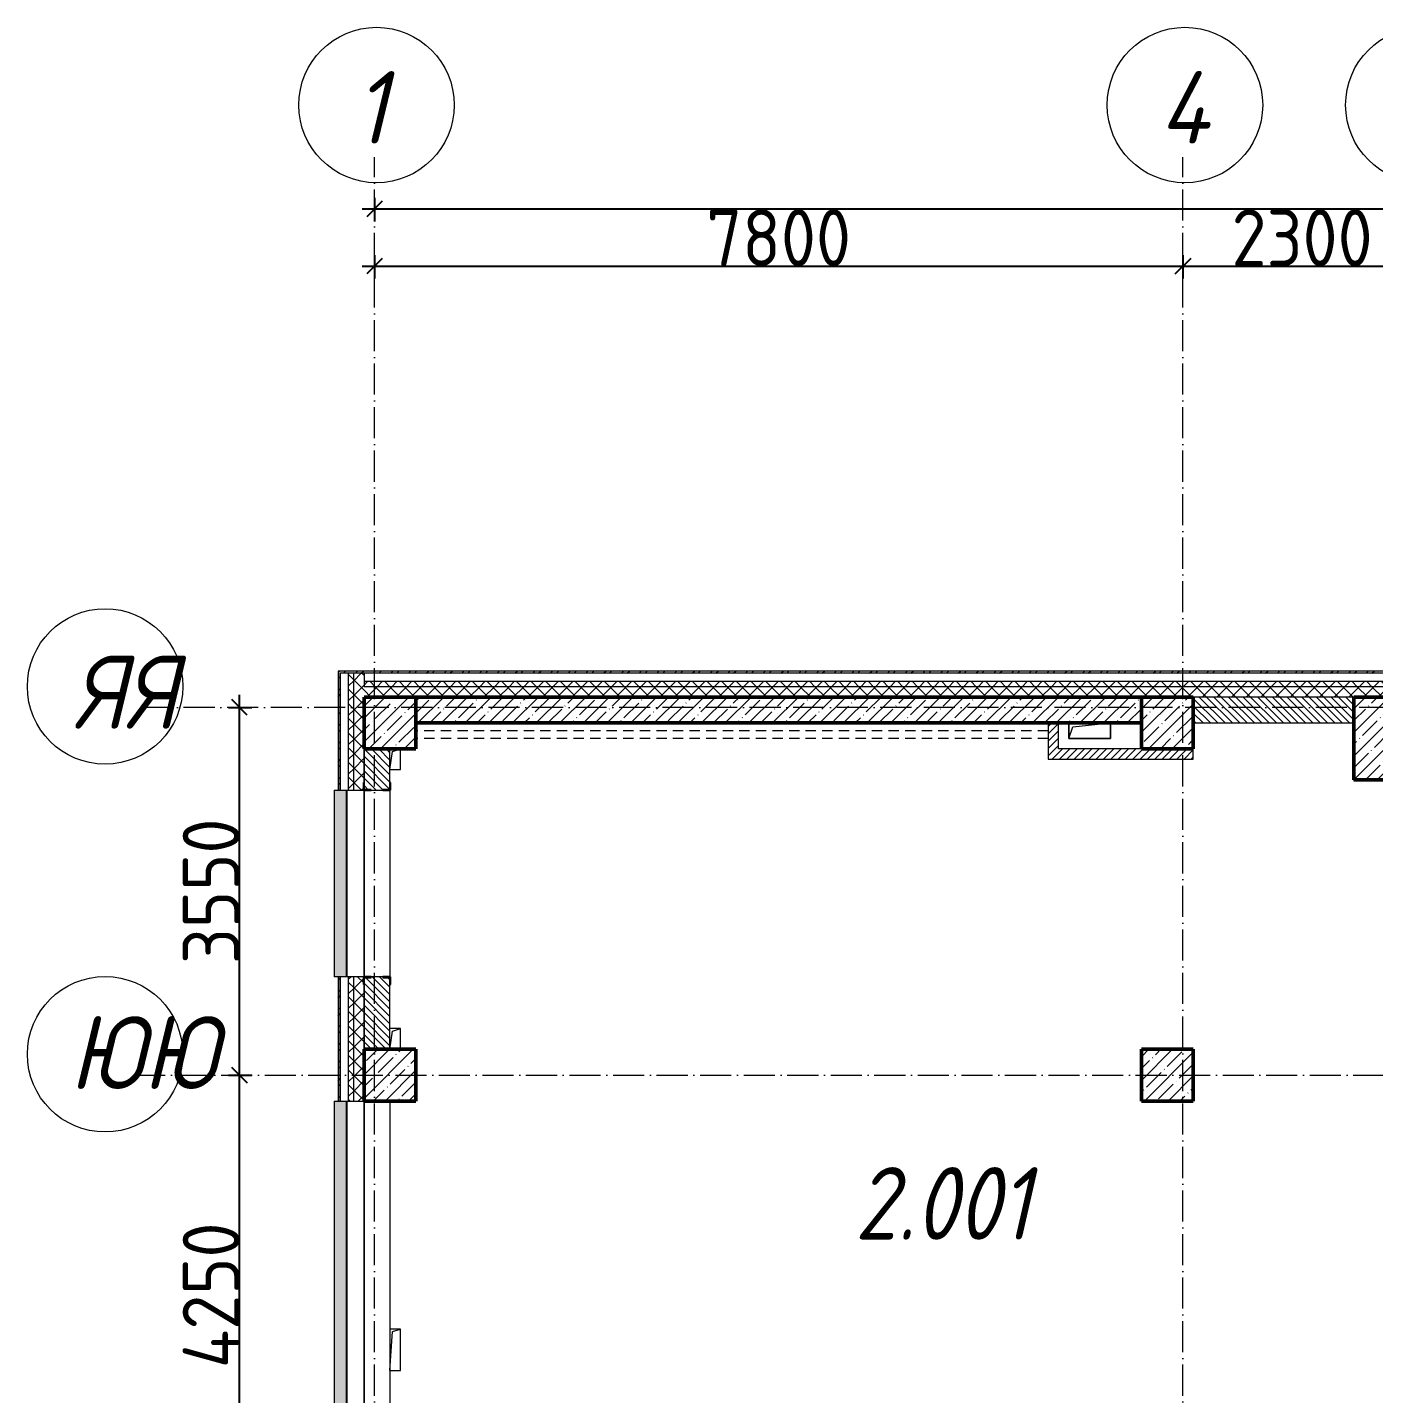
# Model space of a CAD drawing. Header units: millimetres. Extents: x -12989 to 629078, y -109036 to 555275.
# Drawn here: x 510869 to 523858, y 169742 to 182930 of the extents above; entities that cross this region are included whole.
import ezdxf

# ---------------------------------------------------------------- set-up
doc = ezdxf.new("R2010")
doc.units = ezdxf.units.MM
doc.linetypes.add('200_ШТРИХ_ш1п0_6_', pattern=[160, 100, -60])
doc.linetypes.add('50_200_ШТРИХ_1Т_ш5_п1_п1_', pattern=[700, 500, -100, 0, -100])
for name, color, linetype, lineweight in [('A-____-____-DIMS', 7, 'Continuous', 9), ('A-DETL-____-OTLN-3', 7, '200_ШТРИХ_ш1п0_6_', 9), ('A-FLOR-____-OTLN', 7, 'Continuous', 9), ('A-GENM-____-MCUT', 7, 'Continuous', 25), ('A-GENM-____-OTLN', 7, 'Continuous', 9), ('A-GENM-____-OTLN-1', 7, 'Continuous', 25), ('A-GLAZ-____-OTLN', 7, 'Continuous', 9), ('A-WALL-____-MCUT', 7, 'Continuous', 13), ('A-WALL-____-MCUT-1', 7, 'Continuous', 9), ('A-WALL-____-MCUT-2', 7, 'Continuous', 50), ('A-WALL-____-OTLN', 7, 'Continuous', 9), ('A-WALL-____-PATT-1', 7, 'Continuous', 9), ('A-WALL-FNSH-MCUT-1', 7, 'Continuous', 9), ('S-COLS-____-MCUT', 7, 'Continuous', 50), ('S-COLS-____-OTLN', 7, 'Continuous', 9), ('S-GRID-____-IDEN', 7, 'Continuous', 9), ('S-GRID-____-OTLN-1', 7, '50_200_ШТРИХ_1Т_ш5_п1_п1_', 9), ('Марки помещений', 7, 'Continuous', 9)]:
    doc.layers.add(name, color=color, linetype=linetype, lineweight=lineweight)
doc.layers.add('A-GLAZ-____-OTLN-1', color=7, linetype='Continuous', lineweight=9, true_color=0xc0c0c0)
doc.styles.add('ISOCPEUR_I_2', font='isocpeui.ttf', dxfattribs={"width": 0.85, "height": 2.3})
doc.styles.add('ISOCPEUR_I_9', font='isocpeui.ttf', dxfattribs={"width": 0.9, "height": 250})
doc.styles.add('СПДС', font='isocpeur.ttf', dxfattribs={"width": 0.9})
doc.dimstyles.new('ISO-2_5_0_9К_БОЛЬШОЙ_ОСИ', dxfattribs={"dimscale": 304.8, "dimtxt": 248.995294, "dimasz": 0.492126, "dimexe": 0.393701, "dimexo": 0, "dimgap": 0, "dimtad": 1, "dimdec": 0, "dimzin": 0, "dimdsep": 46, "dimtxsty": 'ISOCPEUR_I_9', "dimblk1": 'OBLIQUE', "dimblk2": 'OBLIQUE', "dimsah": 1, "dimcen": 0.09, "dimdle": 0.393701, "dimazin": 0, "dimtfac": 1, "dimtdec": 4, "dimtix": 1, "dimtmove": 0, "dimatfit": 3, "dimfxl": 1, "dimtvp": 1, "dimtolj": 1, "dimtzin": 0, "dimarcsym": 2})
doc.dimstyles.new('ISO-2_5_0_9К_БОЛЬШОЙ_ОСИ_2', dxfattribs={"dimscale": 304.8, "dimtxt": 248.995294, "dimasz": 0.492126, "dimexe": 0.393701, "dimexo": 0, "dimgap": 0, "dimtad": 1, "dimdec": 0, "dimzin": 0, "dimdsep": 46, "dimtxsty": 'ISOCPEUR_I_9', "dimblk1": 'OBLIQUE', "dimblk2": 'OBLIQUE', "dimsah": 1, "dimcen": 0.09, "dimdle": 0.393701, "dimazin": 0, "dimtfac": 1, "dimtdec": 4, "dimtix": 1, "dimtmove": 2, "dimatfit": 3, "dimfxl": 1, "dimtvp": 1, "dimtolj": 1, "dimtzin": 0, "dimarcsym": 2})
pattern_1 = [(45, (516567.8, 90784.41), (-114.04925, 114.04925), []), (45, (516681.85, 90784.41), (-114.04925, 114.04925), [201.612, -40.322, 3.353, -36.97])]
pattern_2 = [(45, (516567.8, 90784.41), (-85.53659, 85.53659), []), (45, (516624.82, 90784.41), (-85.53659, 85.53659), [])]
pattern_3 = [(45, (516567.8, 90784.41), (-35.35534, 35.35534), [])]
pattern_4 = [(45, (516567.8, 90784.41), (-70.71068, 70.71068), []), (135, (516567.8, 90784.41), (-70.71068, -70.71068), [])]
pattern_5 = [(135, (516567.8, 90784.41), (-35.35534, -35.35534), [])]

# ---------------------------------------------------------------- blocks, each defined once
blk = doc.blocks.new('BSC_Колонна _Прямоугольная - 500х500-V27-АР1_План отверстий 2 этажа в осях 1-64_Ю-ЯЯ')
at = {"layer": 'S-COLS-____-OTLN'}
h = blk.add_hatch(dxfattribs=at)
h.set_pattern_fill('FP_36', color=256, style=0, pattern_type=2)
h.set_pattern_definition([(45, (2200, -85431.04), (-114.04925, 114.04925), []), (45, (2314.05, -85431.04), (-114.04925, 114.04925), [201.613, -40.323, 3.353, -36.97])])
h.paths.add_polyline_path([(-250, -250), (250, -250), (250, 250), (-250, 250), (-250, 46)], flags=0)
at = {"layer": 'S-COLS-____-MCUT'}
for p, q in [((250, 250), (-250, 250)), ((-250, 250), (-250, -250)), ((250, -250), (250, 250)), ((-250, -250), (250, -250))]:
    blk.add_line(p, q, dxfattribs=at)
blk = doc.blocks.new('BSC_Колонна _Прямоугольная - 500х500-V52-АР1_План отверстий 2 этажа в осях 1-64_Ю-ЯЯ')
at = {"layer": 'S-COLS-____-OTLN'}
h = blk.add_hatch(dxfattribs=at)
h.set_pattern_fill('FP_62', color=256, style=0, pattern_type=2)
h.set_pattern_definition([(45, (2200, -82031.04), (-114.04925, 114.04925), []), (45, (2314.05, -82031.04), (-114.04925, 114.04925), [201.613, -40.323, 3.353, -36.97])])
h.paths.add_polyline_path([(-250, -250), (250, -250), (250, 250), (-250, 250), (-250, 217)], flags=0)
at = {"layer": 'S-COLS-____-MCUT'}
for p, q in [((250, 250), (-250, 250)), ((-250, 250), (-250, -250)), ((250, -250), (250, 250)), ((-250, -250), (250, -250))]:
    blk.add_line(p, q, dxfattribs=at)
blk = doc.blocks.new('BSC_Колонна _Прямоугольная - 500х500-V56-АР1_План отверстий 2 этажа в осях 1-64_Ю-ЯЯ')
at = {"layer": 'S-COLS-____-OTLN'}
h = blk.add_hatch(dxfattribs=at)
h.set_pattern_fill('FP_67', color=256, style=0, pattern_type=2)
h.set_pattern_definition([(45, (-5300, -82031.04), (-114.04925, 114.04925), []), (45, (-5185.95, -82031.04), (-114.04925, 114.04925), [201.613, -40.323, 3.353, -36.97])])
h.paths.add_polyline_path([(-250, -250), (250, -250), (250, 250), (-250, 250)], flags=0)
at = {"layer": 'S-COLS-____-MCUT'}
for p, q in [((250, 250), (-250, 250)), ((-250, 250), (-250, -250)), ((250, -250), (250, 250)), ((-250, -250), (250, -250))]:
    blk.add_line(p, q, dxfattribs=at)
blk = doc.blocks.new('BSC_Колонна _Прямоугольная - 500х800-V91-АР1_План отверстий 2 этажа в осях 1-64_Ю-ЯЯ')
at = {"layer": 'S-COLS-____-OTLN'}
h = blk.add_hatch(dxfattribs=at)
h.set_pattern_fill('FP_104', color=256, style=0, pattern_type=2)
h.set_pattern_definition([(45, (-7350, -85281.04), (-114.04925, 114.04925), []), (45, (-7235.95, -85281.04), (-114.04925, 114.04925), [201.613, -40.323, 3.353, -36.97])])
h.paths.add_polyline_path([(-250, -400), (250, -400), (250, 400), (-250, 400)], flags=0)
at = {"layer": 'S-COLS-____-MCUT'}
for p, q in [((250, 400), (-250, 400)), ((-250, 400), (-250, -400)), ((250, -400), (250, 400)), ((-250, -400), (250, -400))]:
    blk.add_line(p, q, dxfattribs=at)
blk = doc.blocks.new('Фахверк_СКБ_Уголок - 250_2700-27497298-АР1_План отверстий 2 этажа в осях 1-64_Ю-ЯЯ')
at = {"layer": 'A-GENM-____-MCUT'}
for p, q in [((200, 181), (125, 181)), ((125, 181), (125, 106)), ((131, 106), (131, 175)), ((131, 175), (200, 175)), ((200, 175), (200, 181)), ((125, 106), (131, 106)), ((131, -6), (125, -6)), ((125, -6), (125, -81)), ((125, -81), (200, -81)), ((131, -75), (131, -6)), ((200, -75), (131, -75)), ((200, -81), (200, -75))]:
    blk.add_line(p, q, dxfattribs=at)
blk = doc.blocks.new('AR_Отверстие прямоугольное _в плите_ - AR_Отверстие прямоугольное _в плите_-30459225-АР1_План отверстий 2 этажа в осях 1-64_Ю-ЯЯ')
at = {"layer": 'A-GENM-____-OTLN'}
for p, q in [((-200, 75), (-200, -75)), ((-200, -75), (-163, 37)), ((-163, 37), (200, 75)), ((200, -75), (200, 75)), ((-200, -75), (200, -75))]:
    blk.add_line(p, q, dxfattribs=at)
blk = doc.blocks.new('AR_Отверстие прямоугольное _в плите_ - AR_Отверстие прямоугольное _в плите_-30510733-АР1_План отверстий 2 этажа в осях 1-64_Ю-ЯЯ')
at = {"layer": 'A-GENM-____-OTLN'}
for p, q in [((-50, -100), (-25, 75)), ((-25, 75), (50, 100)), ((50, -100), (50, 100)), ((-50, -100), (50, -100))]:
    blk.add_line(p, q, dxfattribs=at)
blk = doc.blocks.new('AR_Отверстие прямоугольное _в плите_ - AR_Отверстие прямоугольное _в плите_-30510902-АР1_План отверстий 2 этажа в осях 1-64_Ю-ЯЯ')
at = {"layer": 'A-GENM-____-OTLN'}
for p, q in [((50, 200), (-50, 200)), ((-50, -200), (-25, 175)), ((-25, 175), (50, 200)), ((50, -200), (50, 200)), ((-50, -200), (50, -200))]:
    blk.add_line(p, q, dxfattribs=at)
blk = doc.blocks.new('AR_Отверстие прямоугольное _в плите_ - AR_Отверстие прямоугольное _в плите_-V177-АР1_План отверстий 2 этажа в осях 1-64_Ю-ЯЯ')
at = {"layer": 'A-GENM-____-OTLN'}
for p, q in [((50, 100), (-50, 100)), ((-50, -100), (-25, 75)), ((-25, 75), (50, 100)), ((50, -100), (50, 100))]:
    blk.add_line(p, q, dxfattribs=at)
blk = doc.blocks.new('Отлив_СКБ - Отлив витража_120_НВФ-31885689-АР1_План отверстий 2 этажа в осях 1-64_Ю-ЯЯ')
at = {"layer": 'A-GLAZ-____-OTLN-1'}
for points in [[(1800, 2), (1800, 120), (0, 120), (0, 2), (737, 2)], [(1800, 0), (1800, 2), (0, 2), (0, 0), (737, 0)]]:
    blk.add_hatch(color=256, dxfattribs=at).paths.add_polyline_path(points, flags=0)
at = {"layer": 'A-GLAZ-____-OTLN'}
for p, q in [((0, 83), (0, 120)), ((1800, 120), (0, 120)), ((0, 2), (1800, 2)), ((1800, 120), (1800, 83)), ((1800, 0), (0, 0))]:
    blk.add_line(p, q, dxfattribs=at)
blk = doc.blocks.new('Отлив_СКБ - Отлив витража_120_НВФ-31886035-АР1_План отверстий 2 этажа в осях 1-64_Ю-ЯЯ')
at = {"layer": 'A-GLAZ-____-OTLN-1'}
for points in [[(0, 83), (0, 2), (4800, 2), (4800, 120), (0, 120)], [(0, 0), (4800, 0), (4800, 2), (0, 2)]]:
    blk.add_hatch(color=256, dxfattribs=at).paths.add_polyline_path(points, flags=0)
at = {"layer": 'A-GLAZ-____-OTLN'}
for p, q in [((0, 83), (0, 120)), ((4800, 120), (0, 120)), ((0, 2), (4800, 2)), ((4800, 120), (4800, 83)), ((4800, 0), (0, 0))]:
    blk.add_line(p, q, dxfattribs=at)
blk = doc.blocks.new('Ось сетки - Круг_Ø6_00__ISO-2_5_0_9K_-25732049-АР1_План отверстий 3 этажа в осях 1-64_Ю-ЯЯ')
at = {"layer": 'S-GRID-____-IDEN'}
blk.add_circle((0, 0), 3, dxfattribs=at)
blk = doc.blocks.new('_Oblique')
at = {"color": 0, "linetype": 'ByBlock', "lineweight": -2}
blk.add_line((-0.5, -0.5), (0.5, 0.5), dxfattribs=at)
blk = doc.blocks.new('*D2834')
at = {"layer": 'A-____-____-DIMS', "color": 0, "lineweight": -2, "transparency": 16777216}
for p, q in [((281421, 3083), (281421, 2857)), ((289221, 3083), (289221, 2857)), ((281301, 2977), (289341, 2977))]:
    blk.add_line(p, q, dxfattribs=at)
at = {"layer": 'Defpoints', "color": 0, "transparency": 16777216}
for p in [(281421, 3083), (289221, 3083), (289221, 2977)]:
    blk.add_point(p, dxfattribs=at)
at = {"layer": 'A-____-____-DIMS', "color": 0, "lineweight": -2, "transparency": 16777216, "xscale": 150, "yscale": 150, "zscale": 150, "rotation": 180}
blk.add_blockref('_Oblique', (281421, 2977), dxfattribs=at)
at = {"layer": 'A-____-____-DIMS', "color": 0, "lineweight": -2, "transparency": 16777216, "xscale": 150, "yscale": 150, "zscale": 150}
blk.add_blockref('_Oblique', (289221, 2977), dxfattribs=at)
at = {"layer": 'A-____-____-DIMS', "color": 0, "transparency": 16777216, "insert": (285321, 3251), "char_height": 548.6, "attachment_point": 5, "style": 'СПДС'}
blk.add_mtext('\\A1;7800', dxfattribs=at)
blk = doc.blocks.new('*D2835')
at = {"layer": 'A-____-____-DIMS', "color": 0, "lineweight": -2, "transparency": 16777216}
for p, q in [((289221, 3083), (289221, 2857)), ((291521, 3083), (291521, 2857)), ((289101, 2977), (291641, 2977))]:
    blk.add_line(p, q, dxfattribs=at)
at = {"layer": 'Defpoints', "color": 0, "transparency": 16777216}
for p in [(289221, 3083), (291521, 3083), (291521, 2977)]:
    blk.add_point(p, dxfattribs=at)
at = {"layer": 'A-____-____-DIMS', "color": 0, "lineweight": -2, "transparency": 16777216, "xscale": 150, "yscale": 150, "zscale": 150, "rotation": 180}
blk.add_blockref('_Oblique', (289221, 2977), dxfattribs=at)
at = {"layer": 'A-____-____-DIMS', "color": 0, "lineweight": -2, "transparency": 16777216, "xscale": 150, "yscale": 150, "zscale": 150}
blk.add_blockref('_Oblique', (291521, 2977), dxfattribs=at)
at = {"layer": 'A-____-____-DIMS', "color": 0, "transparency": 16777216, "insert": (290371, 3251), "char_height": 548.6, "attachment_point": 5, "style": 'СПДС'}
blk.add_mtext('\\A1;2300', dxfattribs=at)
blk = doc.blocks.new('*D2873')
at = {"layer": 'A-____-____-DIMS', "color": 0, "lineweight": -2, "transparency": 16777216}
for p, q in [((281421, 3635), (281421, 3409)), ((384921, 3635), (384921, 3409)), ((281301, 3529), (332155, 3529)), ((385041, 3529), (334032, 3529))]:
    blk.add_line(p, q, dxfattribs=at)
at = {"layer": 'Defpoints', "color": 0, "transparency": 16777216}
for p in [(281421, 3635), (384921, 3635), (384921, 3529)]:
    blk.add_point(p, dxfattribs=at)
at = {"layer": 'A-____-____-DIMS', "color": 0, "lineweight": -2, "transparency": 16777216, "xscale": 150, "yscale": 150, "zscale": 150, "rotation": 180}
blk.add_blockref('_Oblique', (281421, 3529), dxfattribs=at)
at = {"layer": 'A-____-____-DIMS', "color": 0, "lineweight": -2, "transparency": 16777216, "xscale": 150, "yscale": 150, "zscale": 150}
blk.add_blockref('_Oblique', (384921, 3529), dxfattribs=at)
at = {"layer": 'A-____-____-DIMS', "color": 0, "transparency": 16777216, "insert": (332155, 4055), "char_height": 548.6, "attachment_point": 1, "line_spacing_factor": 1.149209, "style": 'СПДС'}
blk.add_mtext('\\A1;103500', dxfattribs=at)
blk = doc.blocks.new('*D2943')
at = {"layer": 'A-____-____-DIMS', "color": 0, "lineweight": -2, "transparency": 16777216}
for p, q in [((280119, -9202), (280119, -4712)), ((280013, -4832), (280239, -4832)), ((280013, -9082), (280239, -9082))]:
    blk.add_line(p, q, dxfattribs=at)
at = {"layer": 'Defpoints', "color": 0, "transparency": 16777216}
for p in [(280013, -4832), (280119, -4832), (280013, -9082)]:
    blk.add_point(p, dxfattribs=at)
at = {"layer": 'A-____-____-DIMS', "color": 0, "lineweight": -2, "transparency": 16777216, "xscale": 150, "yscale": 150, "zscale": 150}
for p, rotation in [((280119, -4832), 90), ((280119, -9082), 270)]:
    blk.add_blockref('_Oblique', p, dxfattribs=dict(at, rotation=rotation))
at = {"layer": 'A-____-____-DIMS', "color": 0, "transparency": 16777216, "insert": (279845, -6957), "char_height": 548.6, "attachment_point": 5, "rotation": 90, "style": 'СПДС'}
blk.add_mtext('\\A1;4250', dxfattribs=at)
blk = doc.blocks.new('*D2944')
at = {"layer": 'A-____-____-DIMS', "color": 0, "lineweight": -2, "transparency": 16777216}
for p, q in [((280119, -4952), (280119, -1162)), ((280013, -1282), (280239, -1282)), ((280013, -4832), (280239, -4832))]:
    blk.add_line(p, q, dxfattribs=at)
at = {"layer": 'Defpoints', "color": 0, "transparency": 16777216}
for p in [(280013, -1282), (280119, -1282), (280013, -4832)]:
    blk.add_point(p, dxfattribs=at)
at = {"layer": 'A-____-____-DIMS', "color": 0, "lineweight": -2, "transparency": 16777216, "xscale": 150, "yscale": 150, "zscale": 150}
for p, rotation in [((280119, -1282), 90), ((280119, -4832), 270)]:
    blk.add_blockref('_Oblique', p, dxfattribs=dict(at, rotation=rotation))
at = {"layer": 'A-____-____-DIMS', "color": 0, "transparency": 16777216, "insert": (279845, -3057), "char_height": 548.6, "attachment_point": 5, "rotation": 90, "style": 'СПДС'}
blk.add_mtext('\\A1;3550', dxfattribs=at)
blk = doc.blocks.new('3эт')
at = {"layer": 'S-GRID-____-OTLN-1', "color": 251, "ltscale": 0.6, "true_color": 0x636466}
for p, q in [((281420.7, -33971.9), (281420.7, 4029.4)), ((289220.7, -33971.9), (289220.7, 4029.4)), ((387845.1, -1282.4), (279101.9, -1282.4)), ((279101.9, -4832.4), (387845.1, -4832.4))]:
    blk.add_line(p, q, dxfattribs=at)
at = {"layer": 'S-GRID-____-IDEN', "xscale": 250, "yscale": 250, "zscale": 99.99999999999993}
for p in [(281440.6, 4531.9), (289240.6, 4531.9), (291540.6, 4531.9)]:
    blk.add_blockref('Ось сетки - Круг_Ø6_00__ISO-2_5_0_9K_-25732049-АР1_План отверстий 3 этажа в осях 1-64_Ю-ЯЯ', p, dxfattribs=at)
for p, rotation in [((278821.8, -1079.9), 89.9999999999998), ((278821.8, -4629.9), 269.9999999999995)]:
    blk.add_blockref('Ось сетки - Круг_Ø6_00__ISO-2_5_0_9K_-25732049-АР1_План отверстий 3 этажа в осях 1-64_Ю-ЯЯ', p, dxfattribs=dict(at, rotation=rotation))
at = {"layer": 'S-GRID-____-IDEN', "char_height": 700, "attachment_point": 1, "style": 'ISOCPEUR_I_9'}
for s, insert, width in [('\\fISOCPEUR|b0|i1|c204|p34|;\\W.9;1', (281225.7, 4859.2), 144.304), ('\\fISOCPEUR|b0|i1|c204|p34|;\\W.9;4', (288992.8, 4859.2), 223.671), ('ЯЯ', (278519.6, -785.4), 447.342), ('ЮЮ', (278478.9, -4264.8), 533.924)]:
    blk.add_mtext(s, dxfattribs=dict(at, insert=insert, width=width))
at = {"layer": 'A-____-____-DIMS'}
dim = blk.add_linear_dim(base=(384920.7, 3529.2), p1=(281420.7, 3635.3), p2=(384920.7, 3635.3), dimstyle='ISO-2_5_0_9К_БОЛЬШОЙ_ОСИ_2', override={"dimtxt": 1.8, "dimpost": '<>', "dimtxsty": 'СПДС', "dimfxl": 103500}, dxfattribs=at)
dim.commit()
dim.dimension.update_dxf_attribs({"geometry": '*D2873', "text_midpoint": (333093.6, 3689.2), "dimtype": 160})
for base, p1, p2, override, picture, middle in [((289220.7, 2977), (281420.7, 3083.1), (289220.7, 3083.1), {"dimtxt": 1.8, "dimpost": '<>', "dimtxsty": 'СПДС', "dimfxl": 7800}, '*D2834', (285320.7, 3251.3)), ((291520.7, 2977), (289220.7, 3083.1), (291520.7, 3083.1), {"dimtxt": 1.8, "dimpost": '<>', "dimtxsty": 'СПДС', "dimfxl": 2300}, '*D2835', (290370.7, 3251.3))]:
    dim = blk.add_linear_dim(base=base, p1=p1, p2=p2, dimstyle='ISO-2_5_0_9К_БОЛЬШОЙ_ОСИ', override=override, dxfattribs=at)
    dim.commit()
    dim.dimension.update_dxf_attribs({"geometry": picture, "text_midpoint": middle})
for base, p1, p2, override, picture, middle in [((280119.3, -1282.4), (280013.2, -4832.4), (280013.2, -1282.4), {"dimtxt": 1.8, "dimpost": '<>', "dimtxsty": 'СПДС', "dimfxl": 3550}, '*D2944', (279845, -3057.4)), ((280119.3, -4832.4), (280013.2, -9082.4), (280013.2, -4832.4), {"dimtxt": 1.8, "dimpost": '<>', "dimtxsty": 'СПДС', "dimfxl": 4250}, '*D2943', (279845, -6957.4))]:
    dim = blk.add_linear_dim(base=base, p1=p1, p2=p2, angle=90, dimstyle='ISO-2_5_0_9К_БОЛЬШОЙ_ОСИ', override=override, dxfattribs=at)
    dim.commit()
    dim.dimension.update_dxf_attribs({"geometry": picture, "text_midpoint": middle})

msp = doc.modelspace()

# ---------------------------------------------------------------- hatches: boundary and pattern name
at = {"layer": 'A-WALL-____-PATT-1'}
h = msp.add_hatch(dxfattribs=at)
h.set_pattern_fill('FP_3', color=256, style=0, pattern_type=2)
h.set_pattern_definition(pattern_2)
h.paths.add_polyline_path([(513867.7976, 163645.4504), (513887.7976, 163645.4504), (513887.7976, 164765.4504), (513867.7976, 164765.4504), (513867.7976, 164153.1238)], flags=0)
h.paths.add_polyline_path([(513887.7976, 166565.4504), (513887.7976, 167765.4504), (513867.7976, 167765.4504), (513867.7976, 166565.4504)], flags=0)
h.paths.add_polyline_path([(513887.7976, 172565.4504), (513887.7976, 173765.4504), (513867.7976, 173765.4504), (513867.7976, 172565.4504)], flags=0)
h.paths.add_polyline_path([(513887.7976, 175565.4504), (513887.7976, 176715.4504), (513867.7976, 176715.4504), (513867.7976, 175565.4504)], flags=0)
h = msp.add_hatch(dxfattribs=at)
h.set_pattern_fill('FP_3', color=256, style=0, pattern_type=2)
h.set_pattern_definition(pattern_2)
h.paths.add_polyline_path([(540435.2976, 176695.4504), (540435.2976, 176715.4504), (536697.7976, 176715.4504), (536697.7976, 176695.4504), (540413.8755, 176695.4504)], flags=0)
h.paths.add_polyline_path([(527197.7976, 176695.4504), (527197.7976, 176715.4504), (513887.7976, 176715.4504), (513887.7976, 176695.4504), (527157.6205, 176695.4504)], flags=0)
h = msp.add_hatch(dxfattribs=at)
h.set_pattern_fill('FP_1', color=256, style=0, pattern_type=2)
h.set_pattern_definition(pattern_4)
h.paths.add_polyline_path([(514017.7976, 163815.4504), (514017.7976, 164765.4504), (513967.7976, 164765.4504), (513967.7976, 163815.4504)], flags=0)
h.paths.add_polyline_path([(514017.7976, 166565.4504), (514017.7976, 167765.4504), (513967.7976, 167765.4504), (513967.7976, 166565.4504)], flags=0)
h.paths.add_polyline_path([(514017.7976, 172565.4504), (514017.7976, 173765.4504), (513967.7976, 173765.4504), (513967.7976, 172565.4504)], flags=0)
h.paths.add_polyline_path([(514017.7976, 175565.4504), (514017.7976, 176695.4504), (513967.7976, 176695.4504), (513967.7976, 175565.4504)], flags=0)
h = msp.add_hatch(dxfattribs=at)
h.set_pattern_fill('FP_1', color=256, style=0, pattern_type=2)
h.set_pattern_definition(pattern_4)
h.paths.add_polyline_path([(514117.7976, 163815.4504), (514117.7976, 164690.4504), (514111.7976, 164690.4504), (514111.7976, 164765.4504), (514017.7976, 164765.4504), (514017.7976, 163815.4504)], flags=0)
h.paths.add_polyline_path([(514111.7976, 166565.4504), (514111.7976, 166640.4504), (514117.7976, 166640.4504), (514117.7976, 167690.4504), (514111.7976, 167690.4504), (514111.7976, 167765.4504), (514017.7976, 167765.4504), (514017.7976, 166565.4504)], flags=0)
h.paths.add_polyline_path([(514017.7976, 172565.4504), (514117.7976, 172565.4504), (514117.7976, 173690.4504), (514111.7976, 173690.4504), (514111.7976, 173765.4504), (514017.7976, 173765.4504), (514017.7976, 173032.3917)], flags=0)
h.paths.add_polyline_path([(514111.7976, 175565.4504), (514111.7976, 175640.4504), (514117.7976, 175640.4504), (514117.7976, 176695.4504), (514017.7976, 176695.4504), (514017.7976, 175565.4504)], flags=0)
h = msp.add_hatch(dxfattribs=at)
h.set_pattern_fill('FP_1', color=256, style=0, pattern_type=2)
h.set_pattern_definition(pattern_4)
h.paths.add_polyline_path([(536697.7976, 176565.4504), (540267.7976, 176565.4504), (540267.7976, 176615.4504), (536697.7976, 176615.4504)], flags=0)
h.paths.add_polyline_path([(527157.6205, 176565.4504), (527197.7976, 176565.4504), (527197.7976, 176615.4504), (514117.7976, 176615.4504), (514117.7976, 176565.4504), (523622.6192, 176565.4504)], flags=0)
h = msp.add_hatch(dxfattribs=at)
h.set_pattern_fill('FP_1', color=256, style=0, pattern_type=2)
h.set_pattern_definition(pattern_4)
h.paths.add_polyline_path([(539567.7976, 176465.4504), (540267.7976, 176465.4504), (540267.7976, 176565.4504), (536697.7976, 176565.4504), (536697.7976, 176471.4504), (536772.7976, 176471.4504), (536772.7976, 176465.4504), (539530.1252, 176465.4504)], flags=0)
h.paths.add_polyline_path([(526467.7976, 176465.4504), (527122.7976, 176465.4504), (527122.7976, 176471.4504), (527197.7976, 176471.4504), (527197.7976, 176565.4504), (514117.7976, 176565.4504), (514117.7976, 176465.4504), (525967.7976, 176465.4504)], flags=0)
h = msp.add_hatch(dxfattribs=at)
h.set_pattern_fill('FP_13', color=256, style=0, pattern_type=2)
h.set_pattern_definition(pattern_1)
h.paths.add_polyline_path([(520817.7976, 176215.4504), (521617.7976, 176215.4504), (521617.7976, 176465.4504), (514617.7976, 176465.4504), (514617.7976, 176215.4504), (520717.7976, 176215.4504)], flags=0)
h = msp.add_hatch(dxfattribs=at)
h.set_pattern_fill('FP_6', color=256, style=0, pattern_type=2)
h.set_pattern_definition(pattern_5)
h.paths.add_polyline_path([(522117.7976, 176215.4504), (523667.7976, 176215.4504), (523667.7976, 176465.4504), (522117.7976, 176465.4504)], flags=0)
h = msp.add_hatch(dxfattribs=at)
h.set_pattern_fill('FP_5', color=256, style=0, pattern_type=2)
h.set_pattern_definition(pattern_3)
h.paths.add_polyline_path([(520817.7976, 175865.4504), (520817.7976, 176215.4504), (520717.7976, 176215.4504), (520717.7976, 175865.4504)], flags=0)
h = msp.add_hatch(dxfattribs=at)
h.set_pattern_fill('FP_6', color=256, style=0, pattern_type=2)
h.set_pattern_definition(pattern_5)
h.paths.add_polyline_path([(514367.7976, 173065.4504), (514367.7976, 173759.4504), (514298.7976, 173759.4504), (514298.7976, 173765.4504), (514186.7976, 173765.4504), (514186.7976, 173759.4504), (514117.7976, 173759.4504), (514117.7976, 173065.4504)], flags=0)
h.paths.add_polyline_path([(514298.7976, 175565.4504), (514298.7976, 175571.4504), (514367.7976, 175571.4504), (514367.7976, 175965.4504), (514117.7976, 175965.4504), (514117.7976, 175571.4504), (514186.7976, 175571.4504), (514186.7976, 175565.4504)], flags=0)
h = msp.add_hatch(dxfattribs=at)
h.set_pattern_fill('FP_5', color=256, style=0, pattern_type=2)
h.set_pattern_definition(pattern_3)
h.paths.add_polyline_path([(522117.7976, 175865.4504), (522117.7976, 175965.4504), (520817.7976, 175965.4504), (520817.7976, 175865.4504)], flags=0)
at = {"layer": 'S-COLS-____-OTLN'}
h = msp.add_hatch(dxfattribs=at)
h.set_pattern_fill('FP_13', color=256, style=0, pattern_type=2)
h.set_pattern_definition(pattern_1)
h.paths.add_polyline_path([(522117.7976, 175965.4504), (522117.7976, 176465.4504), (521617.7976, 176465.4504), (521617.7976, 175965.4504)], flags=0)

# ---------------------------------------------------------------- linework, layer by layer
msp.add_lwpolyline([(523967.7976, 175665.4504), (523667.7976, 175665.4504), (523667.7976, 176215.4504)])
at = {"layer": 'A-DETL-____-OTLN-3'}
for p, q in [((520717.7976, 176140.4504), (514617.7976, 176140.4504)), ((520717.7976, 176065.4504), (514617.7976, 176065.4504))]:
    msp.add_line(p, q, dxfattribs=at)
at = {"layer": 'A-FLOR-____-OTLN'}
for p, q in [((520917.7976, 176065.4504), (520917.7976, 176215.4504)), ((521317.7976, 176215.4504), (521317.7976, 176065.4504)), ((521317.7976, 176065.4504), (520917.7976, 176065.4504))]:
    msp.add_line(p, q, dxfattribs=at)
at = {"layer": 'A-WALL-____-MCUT'}
for p, q in [((527197.7976, 176695.4504), (513887.7976, 176695.4504)), ((513887.7976, 176695.4504), (513887.7976, 175565.4504)), ((513887.7976, 175565.4504), (513887.7976, 176695.4504)), ((523667.7976, 176465.4504), (521617.7976, 176465.4504)), ((522117.7976, 176465.4504), (522117.7976, 176215.4504)), ((522117.7976, 176215.4504), (523667.7976, 176215.4504)), ((514367.7976, 175640.4504), (514367.7976, 175965.4504)), ((513887.7976, 175565.4504), (514111.7976, 175565.4504)), ((514186.7976, 175565.4504), (514298.7976, 175565.4504)), ((514111.7976, 173765.4504), (513887.7976, 173765.4504)), ((513887.7976, 173765.4504), (513887.7976, 172565.4504)), ((513887.7976, 172565.4504), (513887.7976, 173765.4504)), ((514298.7976, 173765.4504), (514186.7976, 173765.4504)), ((514367.7976, 173065.4504), (514367.7976, 173690.4504)), ((513887.7976, 172565.4504), (514117.7976, 172565.4504))]:
    msp.add_line(p, q, dxfattribs=at)
at = {"layer": 'A-WALL-____-MCUT-1'}
for p, q in [((513967.7976, 175565.4504), (513967.7976, 176695.4504)), ((514017.7976, 175565.4504), (514017.7976, 176695.4504)), ((514117.7976, 176695.4504), (514117.7976, 176565.4504)), ((527197.7976, 176615.4504), (514117.7976, 176615.4504)), ((527197.7976, 176565.4504), (514117.7976, 176565.4504)), ((514117.7976, 175965.4504), (514117.7976, 175640.4504)), ((514117.7976, 175640.4504), (514117.7976, 175965.4504)), ((513967.7976, 172565.4504), (513967.7976, 173765.4504)), ((514017.7976, 172565.4504), (514017.7976, 173765.4504)), ((514117.7976, 173690.4504), (514117.7976, 173065.4504)), ((514117.7976, 173065.4504), (514117.7976, 173690.4504))]:
    msp.add_line(p, q, dxfattribs=at)
at = {"layer": 'A-WALL-____-MCUT-2'}
for p, q in [((521617.7976, 176465.4504), (514617.7976, 176465.4504)), ((521617.7976, 176215.4504), (521617.7976, 176465.4504)), ((514617.7976, 176215.4504), (521617.7976, 176215.4504))]:
    msp.add_line(p, q, dxfattribs=at)
at = {"layer": 'A-WALL-____-OTLN'}
for p, q in [((514117.7976, 173765.4504), (514117.7976, 175565.4504)), ((514117.7976, 175565.4504), (514117.7976, 173765.4504)), ((514367.7976, 175565.4504), (514367.7976, 173765.4504)), ((514117.7976, 167765.4504), (514117.7976, 172565.4504)), ((514117.7976, 172565.4504), (514117.7976, 167765.4504)), ((514367.7976, 172565.4504), (514367.7976, 167765.4504))]:
    msp.add_line(p, q, dxfattribs=at)
at = {"layer": 'A-WALL-FNSH-MCUT-1'}
for p, q in [((527197.7976, 176715.4504), (513867.7976, 176715.4504)), ((513867.7976, 176715.4504), (513867.7976, 175565.4504)), ((520717.7976, 176215.4504), (520717.7976, 175865.4504)), ((520817.7976, 175965.4504), (520817.7976, 176215.4504)), ((522117.7976, 175965.4504), (520817.7976, 175965.4504)), ((522117.7976, 175865.4504), (522117.7976, 175965.4504)), ((520717.7976, 175865.4504), (522117.7976, 175865.4504)), ((513867.7976, 175565.4504), (513887.7976, 175565.4504)), ((513867.7976, 173765.4504), (513867.7976, 172565.4504)), ((513887.7976, 173765.4504), (513867.7976, 173765.4504)), ((513867.7976, 172565.4504), (513887.7976, 172565.4504))]:
    msp.add_line(p, q, dxfattribs=at)
at = {"layer": 'S-COLS-____-MCUT'}
for p, q in [((522117.7976, 176465.4504), (521617.7976, 176465.4504)), ((521617.7976, 176465.4504), (521617.7976, 175965.4504)), ((522117.7976, 175965.4504), (522117.7976, 176465.4504)), ((521617.7976, 175965.4504), (522117.7976, 175965.4504))]:
    msp.add_line(p, q, dxfattribs=at)

# ---------------------------------------------------------------- block references
msp.add_blockref('3эт', (232797.0902, 177647.8646))
at = {"layer": 'A-GENM-____-OTLN'}
for name, p in [('AR_Отверстие прямоугольное _в плите_ - AR_Отверстие прямоугольное _в плите_-30459225-АР1_План отверстий 2 этажа в осях 1-64_Ю-ЯЯ', (521117.7976, 176140.4504)), ('AR_Отверстие прямоугольное _в плите_ - AR_Отверстие прямоугольное _в плите_-30510733-АР1_План отверстий 2 этажа в осях 1-64_Ю-ЯЯ', (514417.7976, 175865.4504)), ('AR_Отверстие прямоугольное _в плите_ - AR_Отверстие прямоугольное _в плите_-V177-АР1_План отверстий 2 этажа в осях 1-64_Ю-ЯЯ', (514417.7976, 173165.4504)), ('AR_Отверстие прямоугольное _в плите_ - AR_Отверстие прямоугольное _в плите_-30510902-АР1_План отверстий 2 этажа в осях 1-64_Ю-ЯЯ', (514417.7976, 170165.4504))]:
    msp.add_blockref(name, p, dxfattribs=at)
at = {"layer": 'A-GENM-____-OTLN-1'}
for p, rotation in [((514292.7976, 175440.4504), 89.99999999999991), ((514192.7976, 173890.4504), 269.9999999999999)]:
    msp.add_blockref('Фахверк_СКБ_Уголок - 250_2700-27497298-АР1_План отверстий 2 этажа в осях 1-64_Ю-ЯЯ', p, dxfattribs=dict(at, rotation=rotation))
at = {"layer": 'A-GLAZ-____-OTLN', "rotation": 90}
for name, p in [('Отлив_СКБ - Отлив витража_120_НВФ-31885689-АР1_План отверстий 2 этажа в осях 1-64_Ю-ЯЯ', (513950.7976, 173765.4504)), ('Отлив_СКБ - Отлив витража_120_НВФ-31886035-АР1_План отверстий 2 этажа в осях 1-64_Ю-ЯЯ', (513950.7976, 167765.4504))]:
    msp.add_blockref(name, p, dxfattribs=at)
at = {"layer": 'S-COLS-____-OTLN'}
for name, p in [('BSC_Колонна _Прямоугольная - 500х500-V27-АР1_План отверстий 2 этажа в осях 1-64_Ю-ЯЯ', (514367.7976, 176215.4504)), ('BSC_Колонна _Прямоугольная - 500х800-V91-АР1_План отверстий 2 этажа в осях 1-64_Ю-ЯЯ', (523917.7976, 176065.4504)), ('BSC_Колонна _Прямоугольная - 500х500-V52-АР1_План отверстий 2 этажа в осях 1-64_Ю-ЯЯ', (514367.7976, 172815.4504)), ('BSC_Колонна _Прямоугольная - 500х500-V56-АР1_План отверстий 2 этажа в осях 1-64_Ю-ЯЯ', (521867.7976, 172815.4504))]:
    msp.add_blockref(name, p, dxfattribs=at)

# ---------------------------------------------------------------- texts
at = {"layer": 'Марки помещений', "insert": (518851.3526, 171928.5261), "char_height": 700, "width": 737.5525, "attachment_point": 1, "style": 'ISOCPEUR_I_2'}
msp.add_mtext('2.001', dxfattribs=at)

doc.saveas('drawing.dxf')
